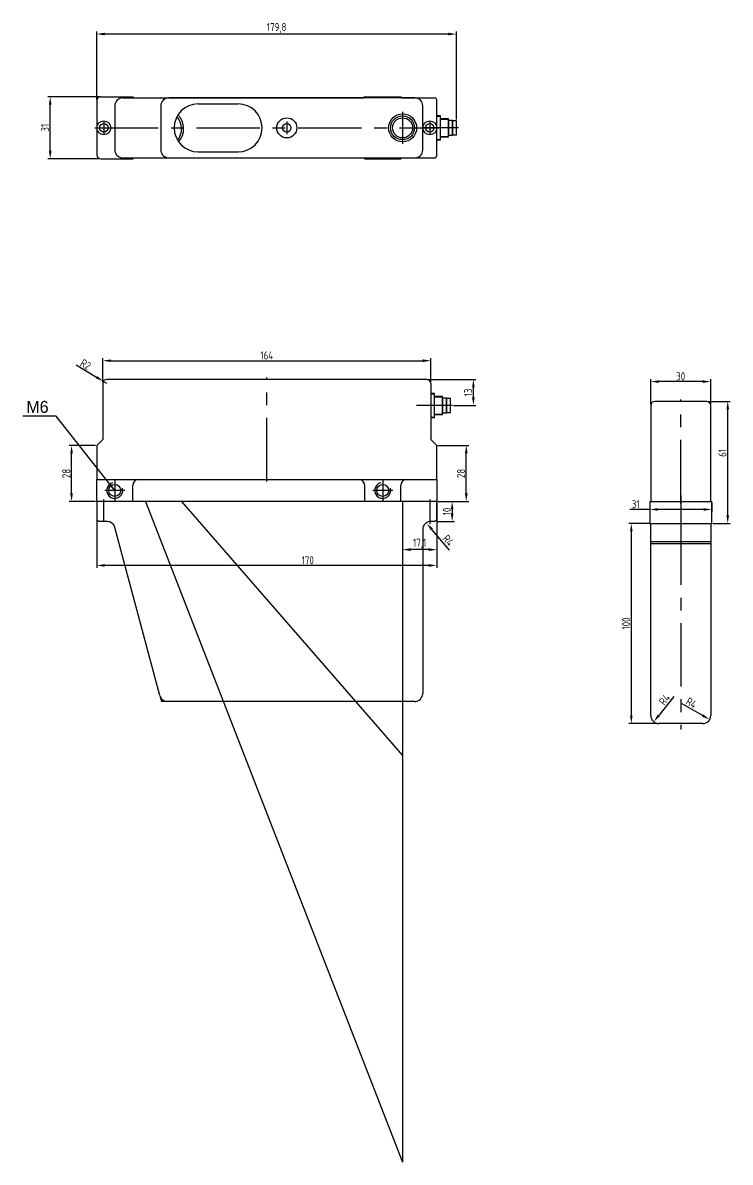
# Model space of a CAD drawing. Header units: millimetres. Extents: x -1175 to 1731, y -317 to 650.
# Drawn here: x -207 to 147, y -186 to 384 of the extents above; entities that cross this region are included whole.
import ezdxf

# ---------------------------------------------------------------- set-up
doc = ezdxf.new("R2010")
doc.units = ezdxf.units.MM
doc.linetypes.add('CENTER', pattern=[50.8, 31.75, -6.35, 6.35, -6.35])
doc.styles.add('GOSTw', font='gostw.shx')
doc.dimstyles.new('Vad-style', dxfattribs={"dimtxt": 4, "dimasz": 4, "dimexe": 1.25, "dimexo": 0.625, "dimtad": 1, "dimdec": 1, "dimtxsty": 'GOSTw', "dimcen": 2.5, "dimclrd": 1, "dimclre": 1, "dimclrt": 1, "dimazin": 0, "dimtfac": 1, "dimtdec": 1, "dimtmove": 0, "dimatfit": 3, "dimfxl": 1, "dimarcsym": 0})

# ---------------------------------------------------------------- blocks, each defined once
blk = doc.blocks.new('*D42')
at = {"color": 1, "lineweight": -2, "transparency": 16777216}
for p, q in [((-167.24, 204.03), (-167.24, 216.01)), ((-163.24, 214.76), (-7.24, 214.76)), ((-3.24, 204.03), (-3.24, 216.01))]:
    blk.add_line(p, q, dxfattribs=at)
at = {"color": 1, "transparency": 16777216}
for points in [[(-163.24, 215.42), (-163.24, 214.09), (-167.24, 214.76)], [(-7.24, 215.42), (-7.24, 214.09), (-3.24, 214.76)]]:
    blk.add_solid(points, dxfattribs=at)
at = {"layer": 'Defpoints', "color": 0, "transparency": 16777216}
for p in [(-3.24, 214.76), (-167.24, 203.4), (-3.24, 203.4)]:
    blk.add_point(p, dxfattribs=at)
at = {"color": 1, "transparency": 16777216, "insert": (-85.24, 217.38), "char_height": 4, "attachment_point": 5, "style": 'GOSTw'}
blk.add_mtext('164', dxfattribs=at)
blk = doc.blocks.new('*D43')
at = {"color": 1, "lineweight": -2, "transparency": 16777216}
for p, q in [((-180.58, 212.66), (-170.38, 206.5)), ((-165.24, 203.4), (-166.95, 204.44))]:
    blk.add_line(p, q, dxfattribs=at)
at = {"color": 1, "transparency": 16777216}
blk.add_solid([(-170.03, 207.07), (-170.72, 205.93), (-166.95, 204.44)], dxfattribs=at)
at = {"layer": 'Defpoints', "color": 0, "transparency": 16777216}
for p in [(-166.95, 204.44), (-165.24, 203.4)]:
    blk.add_point(p, dxfattribs=at)
at = {"color": 1, "transparency": 16777216, "insert": (-175.83, 212.86), "char_height": 4, "attachment_point": 5, "rotation": 328.8813, "style": 'GOSTw'}
blk.add_mtext('R2', dxfattribs=at)
blk = doc.blocks.new('*D44')
at = {"color": 1, "lineweight": -2, "transparency": 16777216}
for p, q in [((-168.84, 346.68), (-194.77, 346.68)), ((-193.52, 319.67), (-193.52, 342.68)), ((-168.85, 315.67), (-194.77, 315.67))]:
    blk.add_line(p, q, dxfattribs=at)
at = {"color": 1, "transparency": 16777216}
for points in [[(-194.19, 342.68), (-192.85, 342.68), (-193.52, 346.68)], [(-194.19, 319.67), (-192.85, 319.67), (-193.52, 315.67)]]:
    blk.add_solid(points, dxfattribs=at)
at = {"layer": 'Defpoints', "color": 0, "transparency": 16777216}
for p in [(-193.52, 346.68), (-168.22, 346.68), (-168.22, 315.67)]:
    blk.add_point(p, dxfattribs=at)
at = {"color": 1, "transparency": 16777216, "insert": (-196.14, 331.18), "char_height": 4, "attachment_point": 5, "rotation": 90, "style": 'GOSTw'}
blk.add_mtext('31', dxfattribs=at)
blk = doc.blocks.new('*D45')
at = {"color": 1, "lineweight": -2, "transparency": 16777216}
for p, q in [((-4.62, 205.4), (19.35, 205.4)), ((18.1, 196.4), (18.1, 201.4)), ((8.2, 192.4), (19.35, 192.4))]:
    blk.add_line(p, q, dxfattribs=at)
at = {"color": 1, "transparency": 16777216}
for points in [[(17.44, 201.4), (18.77, 201.4), (18.1, 205.4)], [(17.44, 196.4), (18.77, 196.4), (18.1, 192.4)]]:
    blk.add_solid(points, dxfattribs=at)
at = {"layer": 'Defpoints', "color": 0, "transparency": 16777216}
for p in [(-5.24, 205.4), (18.1, 205.4), (7.57, 192.4)]:
    blk.add_point(p, dxfattribs=at)
at = {"color": 1, "transparency": 16777216, "insert": (15.48, 198.9), "char_height": 4, "attachment_point": 5, "rotation": 90, "style": 'GOSTw'}
blk.add_mtext('13', dxfattribs=at)
blk = doc.blocks.new('*D46')
at = {"color": 1, "lineweight": -2, "transparency": 16777216}
for p, q in [((-170.22, 345.31), (-170.22, 379.27)), ((5.61, 378.02), (-166.22, 378.02)), ((9.61, 335.25), (9.61, 379.27))]:
    blk.add_line(p, q, dxfattribs=at)
at = {"color": 1, "transparency": 16777216}
for points in [[(-166.22, 378.69), (-166.22, 377.35), (-170.22, 378.02)], [(5.61, 378.69), (5.61, 377.35), (9.61, 378.02)]]:
    blk.add_solid(points, dxfattribs=at)
at = {"layer": 'Defpoints', "color": 0, "transparency": 16777216}
for p in [(-170.22, 378.02), (-170.22, 344.68), (9.61, 334.63)]:
    blk.add_point(p, dxfattribs=at)
at = {"color": 1, "transparency": 16777216, "insert": (-80.3, 381.03), "char_height": 4, "attachment_point": 5, "style": 'GOSTw'}
blk.add_mtext('179,8', dxfattribs=at)
blk = doc.blocks.new('*D47')
at = {"color": 1, "lineweight": -2, "transparency": 16777216}
for p, q in [((-0.24, 143.78), (-0.24, 119.07)), ((-17.32, 137.65), (-17.32, 119.07)), ((-4.24, 120.32), (-13.32, 120.32))]:
    blk.add_line(p, q, dxfattribs=at)
at = {"color": 1, "transparency": 16777216}
for points in [[(-13.32, 120.98), (-13.32, 119.65), (-17.32, 120.32)], [(-4.24, 120.98), (-4.24, 119.65), (-0.24, 120.32)]]:
    blk.add_solid(points, dxfattribs=at)
at = {"layer": 'Defpoints', "color": 0, "transparency": 16777216}
for p in [(-0.24, 144.4), (-17.32, 138.27), (-17.32, 120.32)]:
    blk.add_point(p, dxfattribs=at)
at = {"color": 1, "transparency": 16777216, "insert": (-8.78, 123.32), "char_height": 4, "attachment_point": 5, "style": 'GOSTw'}
blk.add_mtext('17,1', dxfattribs=at)
blk = doc.blocks.new('*D48')
at = {"color": 1, "lineweight": -2, "transparency": 16777216}
for p, q in [((-170.24, 143.78), (-170.24, 111.16)), ((-0.24, 143.78), (-0.24, 111.16)), ((-4.24, 112.41), (-166.24, 112.41))]:
    blk.add_line(p, q, dxfattribs=at)
at = {"color": 1, "transparency": 16777216}
for points in [[(-166.24, 113.08), (-166.24, 111.74), (-170.24, 112.41)], [(-4.24, 113.08), (-4.24, 111.74), (-0.24, 112.41)]]:
    blk.add_solid(points, dxfattribs=at)
at = {"layer": 'Defpoints', "color": 0, "transparency": 16777216}
for p in [(-170.24, 144.4), (-0.24, 144.4), (-170.24, 112.41)]:
    blk.add_point(p, dxfattribs=at)
at = {"color": 1, "transparency": 16777216, "insert": (-64.74, 115.04), "char_height": 4, "attachment_point": 5, "style": 'GOSTw'}
blk.add_mtext('170', dxfattribs=at)
blk = doc.blocks.new('*D49')
at = {"color": 1, "lineweight": -2, "transparency": 16777216}
for p, q in [((-170.87, 172.4), (-184.08, 172.4)), ((-182.83, 148.4), (-182.83, 168.4)), ((-170.87, 144.4), (-184.08, 144.4))]:
    blk.add_line(p, q, dxfattribs=at)
at = {"color": 1, "transparency": 16777216}
for points in [[(-183.5, 168.4), (-182.17, 168.4), (-182.83, 172.4)], [(-183.5, 148.4), (-182.17, 148.4), (-182.83, 144.4)]]:
    blk.add_solid(points, dxfattribs=at)
at = {"layer": 'Defpoints', "color": 0, "transparency": 16777216}
for p in [(-182.83, 172.4), (-170.24, 172.4), (-170.24, 144.4)]:
    blk.add_point(p, dxfattribs=at)
at = {"color": 1, "transparency": 16777216, "insert": (-185.46, 158.4), "char_height": 4, "attachment_point": 5, "rotation": 90, "style": 'GOSTw'}
blk.add_mtext('28', dxfattribs=at)
blk = doc.blocks.new('*D50')
at = {"color": 1, "lineweight": -2, "transparency": 16777216}
for p, q in [((0.38, 172.4), (15.79, 172.4)), ((14.54, 148.4), (14.54, 168.4)), ((0.38, 144.4), (15.79, 144.4))]:
    blk.add_line(p, q, dxfattribs=at)
at = {"color": 1, "transparency": 16777216}
for points in [[(13.88, 168.4), (15.21, 168.4), (14.54, 172.4)], [(13.88, 148.4), (15.21, 148.4), (14.54, 144.4)]]:
    blk.add_solid(points, dxfattribs=at)
at = {"layer": 'Defpoints', "color": 0, "transparency": 16777216}
for p in [(-0.24, 172.4), (14.54, 172.4), (-0.24, 144.4)]:
    blk.add_point(p, dxfattribs=at)
at = {"color": 1, "transparency": 16777216, "insert": (11.92, 158.4), "char_height": 4, "attachment_point": 5, "rotation": 90, "style": 'GOSTw'}
blk.add_mtext('28', dxfattribs=at)
blk = doc.blocks.new('*D51')
at = {"color": 1, "lineweight": -2, "transparency": 16777216}
for p, q in [((1.01, 144.4), (8.72, 144.4)), ((7.47, 140.4), (7.47, 138.4)), ((0.01, 134.4), (8.72, 134.4))]:
    blk.add_line(p, q, dxfattribs=at)
at = {"color": 1, "transparency": 16777216}
for points in [[(6.81, 140.4), (8.14, 140.4), (7.47, 144.4)], [(6.81, 138.4), (8.14, 138.4), (7.47, 134.4)]]:
    blk.add_solid(points, dxfattribs=at)
at = {"layer": 'Defpoints', "color": 0, "transparency": 16777216}
for p in [(0.38, 144.4), (-0.62, 134.4), (7.47, 134.4)]:
    blk.add_point(p, dxfattribs=at)
at = {"color": 1, "transparency": 16777216, "insert": (4.85, 139.4), "char_height": 4, "attachment_point": 5, "rotation": 90, "style": 'GOSTw'}
blk.add_mtext('10', dxfattribs=at)
blk = doc.blocks.new('*D52')
at = {"color": 1, "lineweight": -2, "transparency": 16777216}
blk.add_line((118.28, 46.9), (110.77, 37.4), dxfattribs=at)
at = {"color": 1, "transparency": 16777216}
blk.add_solid([(110.25, 37.82), (111.29, 36.99), (108.29, 34.27)], dxfattribs=at)
at = {"layer": 'Defpoints', "color": 0, "transparency": 16777216}
for p in [(108.29, 34.27), (110.77, 37.4)]:
    blk.add_point(p, dxfattribs=at)
at = {"color": 1, "transparency": 16777216, "insert": (113.71, 45.35), "char_height": 4, "attachment_point": 5, "rotation": 51.6681, "style": 'GOSTw'}
blk.add_mtext('R4', dxfattribs=at)
blk = doc.blocks.new('*D53')
at = {"color": 1, "lineweight": -2, "transparency": 16777216}
blk.add_line((122.28, 43.46), (132.77, 37.4), dxfattribs=at)
at = {"color": 1, "transparency": 16777216}
blk.add_solid([(133.1, 37.98), (132.44, 36.83), (136.23, 35.4)], dxfattribs=at)
at = {"layer": 'Defpoints', "color": 0, "transparency": 16777216}
for p in [(132.77, 37.4), (136.23, 35.4)]:
    blk.add_point(p, dxfattribs=at)
at = {"color": 1, "transparency": 16777216, "insert": (127.11, 43.7), "char_height": 4, "attachment_point": 5, "rotation": 330, "style": 'GOSTw'}
blk.add_mtext('R4', dxfattribs=at)
blk = doc.blocks.new('*D54')
at = {"color": 1, "lineweight": -2, "transparency": 16777216}
blk.add_line((6.13, 120.13), (-2.63, 130.4), dxfattribs=at)
at = {"color": 1, "transparency": 16777216}
blk.add_solid([(-2.13, 130.84), (-3.14, 129.97), (-5.23, 133.45)], dxfattribs=at)
at = {"layer": 'Defpoints', "color": 0, "transparency": 16777216}
for p in [(-5.23, 133.45), (-2.63, 130.4)]:
    blk.add_point(p, dxfattribs=at)
at = {"color": 1, "transparency": 16777216, "insert": (5.5, 124.92), "char_height": 4, "attachment_point": 5, "rotation": 310.4759, "style": 'GOSTw'}
blk.add_mtext('R4', dxfattribs=at)
blk = doc.blocks.new('*D55')
at = {"color": 1, "lineweight": -2, "transparency": 16777216}
for p, q in [((106.14, 133.4), (95.81, 133.4)), ((97.06, 129.4), (97.06, 37.4)), ((110.14, 33.4), (95.81, 33.4))]:
    blk.add_line(p, q, dxfattribs=at)
at = {"color": 1, "transparency": 16777216}
for points in [[(96.39, 129.4), (97.72, 129.4), (97.06, 133.4)], [(96.39, 37.4), (97.72, 37.4), (97.06, 33.4)]]:
    blk.add_solid(points, dxfattribs=at)
at = {"layer": 'Defpoints', "color": 0, "transparency": 16777216}
for p in [(106.77, 133.4), (97.06, 33.4), (110.77, 33.4)]:
    blk.add_point(p, dxfattribs=at)
at = {"color": 1, "transparency": 16777216, "insert": (94.43, 83.4), "char_height": 4, "attachment_point": 5, "rotation": 90, "style": 'GOSTw'}
blk.add_mtext('100', dxfattribs=at)
blk = doc.blocks.new('*D56')
at = {"color": 1, "lineweight": -2, "transparency": 16777216}
for p, q in [((135.39, 194.4), (146.53, 194.4)), ((145.28, 137.4), (145.28, 190.4)), ((137.89, 133.4), (146.53, 133.4))]:
    blk.add_line(p, q, dxfattribs=at)
at = {"color": 1, "transparency": 16777216}
for points in [[(144.61, 190.4), (145.94, 190.4), (145.28, 194.4)], [(144.61, 137.4), (145.94, 137.4), (145.28, 133.4)]]:
    blk.add_solid(points, dxfattribs=at)
at = {"layer": 'Defpoints', "color": 0, "transparency": 16777216}
for p in [(134.77, 194.4), (145.28, 194.4), (137.27, 133.4)]:
    blk.add_point(p, dxfattribs=at)
at = {"color": 1, "transparency": 16777216, "insert": (142.65, 168.69), "char_height": 4, "attachment_point": 5, "rotation": 90, "style": 'GOSTw'}
blk.add_mtext('61', dxfattribs=at)
blk = doc.blocks.new('*D57')
at = {"color": 1, "lineweight": -2, "transparency": 16777216}
for p, q in [((106.77, 193.03), (106.77, 205.55)), ((136.77, 193.03), (136.77, 205.55)), ((132.77, 204.3), (110.77, 204.3))]:
    blk.add_line(p, q, dxfattribs=at)
at = {"color": 1, "transparency": 16777216}
for points in [[(110.77, 204.97), (110.77, 203.64), (106.77, 204.3)], [(132.77, 204.97), (132.77, 203.64), (136.77, 204.3)]]:
    blk.add_solid(points, dxfattribs=at)
at = {"layer": 'Defpoints', "color": 0, "transparency": 16777216}
for p in [(106.77, 204.3), (106.77, 192.4), (136.77, 192.4)]:
    blk.add_point(p, dxfattribs=at)
at = {"color": 1, "transparency": 16777216, "insert": (121.77, 206.93), "char_height": 4, "attachment_point": 5, "style": 'GOSTw'}
blk.add_mtext('30', dxfattribs=at)
blk = doc.blocks.new('*D58')
at = {"color": 1, "lineweight": -2, "transparency": 16777216}
for p, q in [((106.27, 143.78), (106.27, 139.14)), ((137.27, 143.78), (137.27, 139.14)), ((106.27, 140.39), (96.26, 140.39)), ((133.27, 140.39), (110.27, 140.39))]:
    blk.add_line(p, q, dxfattribs=at)
at = {"color": 1, "transparency": 16777216}
for points in [[(110.27, 141.06), (110.27, 139.73), (106.27, 140.39)], [(133.27, 141.06), (133.27, 139.73), (137.27, 140.39)]]:
    blk.add_solid(points, dxfattribs=at)
at = {"layer": 'Defpoints', "color": 0, "transparency": 16777216}
for p in [(106.27, 144.4), (137.27, 144.4), (106.27, 140.39)]:
    blk.add_point(p, dxfattribs=at)
at = {"color": 1, "transparency": 16777216, "insert": (99.26, 143.02), "char_height": 4, "attachment_point": 5, "style": 'GOSTw'}
blk.add_mtext('31', dxfattribs=at)

msp = doc.modelspace()

# ---------------------------------------------------------------- linework, layer by layer
at = {"color": 0}
for p, q in [((-170.22, 344.68), (-170.22, 317.67)), ((-168.22, 346.68), (-152.24, 346.68)), ((-157.2, 346.13), (-36.74, 346.17)), ((-36.24, 346.67), (-18.24, 346.66)), ((-17.74, 346.16), (-0.88, 346.16)), ((-0.2, 317.67), (-0.2, 344.58)), ((-168.22, 315.67), (-152.24, 315.67)), ((-157.2, 316.13), (-36.74, 316.17)), ((-36.24, 315.67), (-18.24, 315.67)), ((-17.74, 316.17), (-0.88, 316.17)), ((-170.24, 144.4), (-170.24, 155.4)), ((-170.24, 155.4), (-0.24, 155.4)), ((-0.24, 155.4), (-0.24, 144.4)), ((-152.24, 144.4), (-152.24, 152.4)), ((-36.24, 144.4), (-36.24, 152.4)), ((-18.24, 144.4), (-18.24, 152.4)), ((-0.24, 144.4), (-170.24, 144.4)), ((-0.24, 144.4), (-170.24, 144.4)), ((-165.07, 134.4), (-169.24, 134.4)), ((-1.24, 134.4), (-3.26, 134.4)), ((-11.26, 44.4), (-134.82, 44.4))]:
    msp.add_line(p, q, dxfattribs=at)
for p, q in [((-161.2, 342.13), (-161.2, 320.13)), ((-152.24, 346.68), (-151.69, 346.13)), ((-138.2, 342.13), (-138.2, 320.13)), ((-11.2, 346.13), (-134.2, 346.13)), ((-119.55, 343.13), (-99.55, 343.13)), ((-36.24, 346.67), (-36.78, 346.13)), ((-18.24, 346.66), (-17.7, 346.13)), ((-7.2, 320.13), (-7.2, 342.13)), ((1.61, 337.13), (-0.2, 337.13)), ((1.61, 325.13), (1.61, 337.13)), ((-7.2, 331.13), (-0.2, 331.13)), ((5.61, 335.63), (1.61, 335.63)), ((5.61, 326.63), (5.61, 335.63)), ((-0.2, 325.13), (1.61, 325.13)), ((1.61, 326.63), (5.61, 326.63)), ((-119.55, 319.13), (-99.55, 319.13)), ((-152.24, 315.67), (-151.78, 316.13)), ((-134.2, 316.13), (-11.2, 316.13)), ((-36.24, 315.67), (-36.7, 316.13)), ((-18.24, 315.67), (-17.79, 316.13)), ((-5.24, 205.4), (-165.24, 205.4)), ((-167.24, 203.4), (-167.24, 175.4)), ((-3.24, 203.4), (-3.24, 175.4)), ((-1.43, 198.4), (-3.24, 198.4)), ((-1.43, 186.4), (-1.43, 198.4)), ((2.57, 196.9), (-1.43, 196.9)), ((2.57, 187.9), (2.57, 196.9)), ((134.77, 194.4), (108.77, 194.4)), ((106.77, 192.4), (106.77, 144.4)), ((136.77, 144.4), (136.77, 192.4)), ((-3.24, 186.4), (-1.43, 186.4)), ((-1.43, 187.9), (2.57, 187.9)), ((-170.24, 172.4), (-167.24, 175.4)), ((-170.24, 172.4), (-170.24, 155.4)), ((-0.24, 172.4), (-3.24, 175.4)), ((-0.24, 155.4), (-0.24, 172.4)), ((-170.24, 155.4), (-0.24, 155.4)), ((-170.24, 144.4), (-170.24, 135.4)), ((-0.24, 135.4), (-0.24, 144.4)), ((106.27, 144.4), (137.27, 144.4)), ((106.27, 144.4), (106.27, 133.4)), ((106.77, 144.4), (136.77, 144.4)), ((137.27, 133.4), (137.27, 144.4)), ((-169.24, 134.4), (-170.24, 135.4)), ((-138.68, 47.37), (-161.2, 131.44)), ((-1.24, 134.4), (-0.24, 135.4)), ((106.27, 133.4), (137.27, 133.4)), ((106.77, 133.4), (136.77, 133.4)), ((106.77, 37.4), (106.77, 133.4)), ((136.77, 133.4), (136.77, 37.4)), ((-7.26, 130.4), (-7.26, 48.4)), ((106.77, 124.4), (136.77, 124.4)), ((106.77, 123.4), (136.77, 123.4)), ((132.77, 33.4), (110.77, 33.4))]:
    msp.add_line(p, q)
at = {"color": 4, "linetype": 'CENTER'}
for p, q in [((-17.28, 339.13), (-17.28, 323.13)), ((-171.2, 331.13), (0.8, 331.13)), ((-166.68, 334.23), (-166.68, 328.03)), ((-75.21, 334.23), (-75.21, 328.03)), ((10.61, 331.13), (-7.39, 331.13)), ((-3.72, 334.23), (-3.72, 328.03)), ((-85.24, 154.4), (-85.24, 206.4)), ((121.77, 143.4), (121.77, 195.4)), ((7.57, 192.4), (-10.43, 192.4)), ((-161.24, 154.9), (-161.24, 144.9)), ((-27.24, 154.9), (-27.24, 144.9)), ((-156.24, 149.9), (-166.24, 149.9)), ((-22.24, 149.9), (-32.24, 149.9)), ((-166.73, 134.4), (-166.73, 145.4)), ((-3.76, 145.4), (-3.76, 133.14)), ((121.77, 147.4), (121.77, 132.4)), ((121.77, 134.4), (121.77, 30.4))]:
    msp.add_line(p, q, dxfattribs=at)
at = {"color": 3}
for p, q in [((-0.2, 336.93), (1.61, 336.93)), ((1.61, 335.43), (5.61, 335.43)), ((-0.2, 325.33), (1.61, 325.33)), ((1.61, 326.83), (5.61, 326.83)), ((-3.24, 198.2), (-1.43, 198.2)), ((-1.43, 196.7), (2.57, 196.7)), ((-1.43, 188.1), (2.57, 188.1)), ((-3.24, 186.6), (-1.43, 186.6)), ((-138.68, 47.37), (-137.88, 44.4)), ((-134.82, 44.4), (-137.88, 44.4))]:
    msp.add_line(p, q, dxfattribs=at)
at = {"color": 1}
for p, q in [((-145.82, 144.4), (-17.32, -185.86)), ((-127.82, 144.4), (-17.32, 17.5)), ((-17.32, 144.4), (-17.32, -185.86))]:
    msp.add_line(p, q, dxfattribs=at)
for points in [[(7.61, 334.83), (5.61, 334.83), (5.61, 327.43), (7.61, 327.43)], [(9.61, 334.63), (7.61, 334.63), (7.61, 327.63), (9.61, 327.63)], [(4.57, 196.1), (2.57, 196.1), (2.57, 188.7), (4.57, 188.7)], [(6.57, 195.9), (4.57, 195.9), (4.57, 188.9), (6.57, 188.9)]]:
    msp.add_lwpolyline(points, close=True)
for centre, radius in [((-75.21, 331.13), 5), ((-17.28, 331.13), 7), ((-17.32, 331.13), 6), ((-17.32, 331.13), 5), ((-166.68, 331.13), 3.5), ((-166.68, 331.13), 2.1), ((-75.21, 331.13), 2.1), ((-3.7, 331.13), 3.5), ((-3.72, 331.13), 2.1), ((-161.24, 149.9), 3), ((-27.24, 149.9), 3)]:
    msp.add_circle(centre, radius)
at = {"color": 0}
for centre, radius, start, end in [((-168.22, 344.68), 2, 89.9923, 179.9923), ((-2.2, 344.66), 2, 359.9923, 48.5827), ((-168.22, 317.67), 2, 180, 270), ((-2.2, 317.67), 2, 311.4096, 0), ((-149.24, 152.4), 3, 90, 180), ((-39.24, 152.4), 3, 0, 90), ((-15.24, 152.4), 3, 90, 180), ((-3.26, 130.4), 4, 90, 180), ((-11.26, 48.4), 4, 270, 0)]:
    msp.add_arc(centre, radius, start, end, dxfattribs=at)
for centre, radius, start, end in [((-157.2, 342.13), 4, 90, 180), ((-134.2, 342.13), 4, 90, 180), ((-119.55, 331.13), 12, 90, 270), ((-99.55, 331.13), 12, 270, 90), ((-11.2, 342.13), 4, 0, 90), ((-136.82, 330.68), 9, 320.6896, 42.2964), ((-136.82, 330.68), 10, 318.9069, 44.0791), ((-157.2, 320.13), 4, 180, 270), ((-134.2, 320.13), 4, 180, 270), ((-11.2, 320.13), 4, 270, 0), ((-165.24, 203.4), 2, 90, 180), ((-5.24, 203.4), 2, 0, 90), ((108.77, 192.4), 2, 90, 180), ((134.77, 192.4), 2, 0, 90), ((-165.07, 130.4), 4, 14.9983, 90), ((-134.82, 48.4), 4, 194.9983, 270), ((110.77, 37.4), 4, 180, 270), ((132.77, 37.4), 4, 270, 0)]:
    msp.add_arc(centre, radius, start, end)
at = {"color": 3}
for centre in [(-161.24, 149.9), (-27.24, 149.9)]:
    msp.add_arc(centre, 4, 104.0077, 15.699, dxfattribs=at)

# ---------------------------------------------------------------- texts
at = {"color": 1}
msp.add_text('M6', height=6, dxfattribs=at).set_placement((-205.46, 188.66))

# ---------------------------------------------------------------- dimensions: what is measured, and where the dimension line sits
for base, p1, p2, picture, middle in [((-170.22, 378.02), (9.61, 334.63), (-170.22, 344.68), '*D46', (-80.3, 381.03)), ((-3.24, 214.76), (-167.24, 203.4), (-3.24, 203.4), '*D42', (-85.24, 217.38)), ((106.77, 204.3), (136.77, 192.4), (106.77, 192.4), '*D57', (121.77, 206.93)), ((-17.32, 120.32), (-0.24, 144.4), (-17.32, 138.27), '*D47', (-8.78, 123.32))]:
    dim = msp.add_linear_dim(base=base, p1=p1, p2=p2, dimstyle='Vad-style')
    dim.commit()
    dim.dimension.update_dxf_attribs({"geometry": picture, "text_midpoint": middle})
for base, p1, p2, picture, middle in [((-193.52, 346.68), (-168.22, 315.67), (-168.22, 346.68), '*D44', (-196.14, 331.18)), ((18.1, 205.4), (7.57, 192.4), (-5.24, 205.4), '*D45', (15.48, 198.9)), ((-182.83, 172.4), (-170.24, 144.4), (-170.24, 172.4), '*D49', (-185.46, 158.4)), ((14.54, 172.4), (-0.24, 144.4), (-0.24, 172.4), '*D50', (11.92, 158.4)), ((7.47, 134.4), (0.38, 144.4), (-0.62, 134.4), '*D51', (4.85, 139.4)), ((97.06, 33.4), (106.77, 133.4), (110.77, 33.4), '*D55', (94.43, 83.4))]:
    dim = msp.add_linear_dim(base=base, p1=p1, p2=p2, angle=90, dimstyle='Vad-style')
    dim.commit()
    dim.dimension.update_dxf_attribs({"geometry": picture, "text_midpoint": middle})
dim = msp.add_radius_dim(center=(-165.24, 203.4), mpoint=(-166.95, 204.44), dimstyle='Vad-style')
dim.commit()
dim.dimension.update_dxf_attribs({"geometry": '*D43', "text_midpoint": (-175.83, 212.86)})
dim = msp.add_linear_dim(base=(145.28, 194.4), p1=(137.27, 133.4), p2=(134.77, 194.4), angle=90, dimstyle='Vad-style')
dim.commit()
dim.dimension.update_dxf_attribs({"geometry": '*D56', "text_midpoint": (145.28, 168.69), "dimtype": 160})
for base, p1, p2, picture, middle in [((-170.24, 112.41), (-0.24, 144.4), (-170.24, 144.4), '*D48', (-64.74, 112.41)), ((106.27, 140.39), (137.27, 144.4), (106.27, 144.4), '*D58', (99.26, 140.39))]:
    dim = msp.add_linear_dim(base=base, p1=p1, p2=p2, dimstyle='Vad-style')
    dim.commit()
    dim.dimension.update_dxf_attribs({"geometry": picture, "text_midpoint": middle, "dimtype": 160})
for center, mpoint, picture, middle in [((-2.63, 130.4), (-5.23, 133.45), '*D54', (3.5, 123.22)), ((110.77, 37.4), (108.29, 34.27), '*D52', (115.76, 43.72)), ((132.77, 37.4), (136.23, 35.4), '*D53', (125.79, 41.43))]:
    dim = msp.add_radius_dim(center=center, mpoint=mpoint, dimstyle='Vad-style', override={"dimtmove": 1})
    dim.commit()
    dim.dimension.update_dxf_attribs({"geometry": picture, "text_midpoint": middle, "dimtype": 164})

# ---------------------------------------------------------------- leaders
msp.add_leader([(-161.24, 149.9), (-190.52, 187.03), (-207.23, 187.03)], dimstyle='Vad-style', override={"dimgap": 0.625, "dimtad": 0})

doc.saveas('drawing.dxf')
